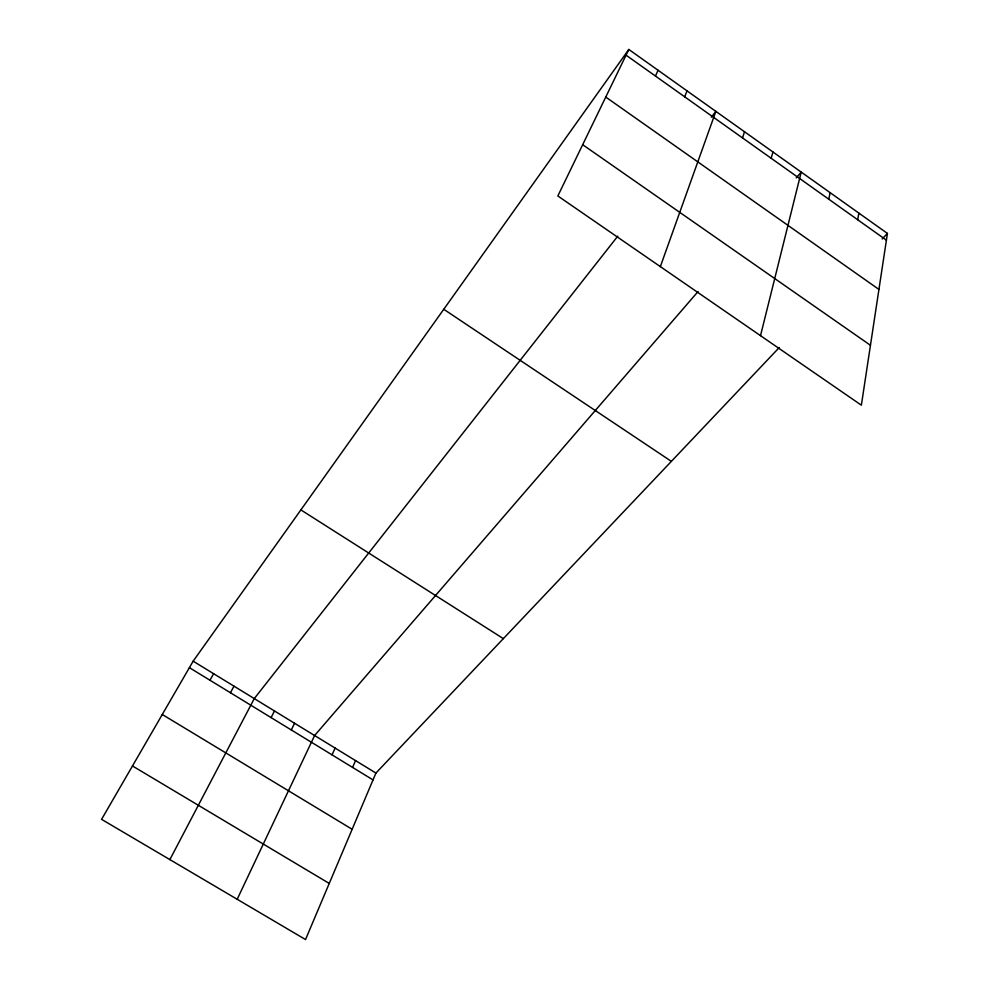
<?xml version="1.0" encoding="UTF-8"?>
<svg xmlns="http://www.w3.org/2000/svg" width="989" height="989" viewBox="0 0 989 989"><rect width="100%" height="100%" fill="white"/><g stroke="black" fill="none" stroke-linecap="round" stroke-linejoin="round"><path stroke-width="1.48" d="M887.43 233.429L861.37 405.193L557.845 195.958L628.819 49.45L887.43 233.429L882.163 238.979M857.673 219.731L858.885 213.117M828.745 199.185L830.142 192.682M760.516 335.667L801.214 172.098L796.194 177.909M771.173 158.265L772.953 151.985M742.529 137.916L744.507 131.747M660.343 266.622L715.863 111.374L711.264 117.234M684.685 96.811L687.046 90.864M779.295 347.51L375.919 773.064L305.527 939.55L101.57 819.349L193.152 661.171L628.819 49.45M655.472 76.054L658.031 70.231M352.579 767.415L355.57 760.603M332.044 754.854L335.135 748.08M237.187 899.273L314.601 735.519L698.073 291.52M291.298 729.956L294.574 723.256M271.097 717.606L274.472 710.955M169.873 859.602L254.272 698.593L617.779 236.161M230.425 692.745L233.997 686.168M209.952 680.234L213.624 673.694M132.477 765.968L329.25 883.437M162.283 714.503L352.158 829.276M189.393 667.662L373.026 779.913M193.152 661.171L375.919 773.064M300.891 509.904L503.352 638.634M443.764 309.285L671.383 461.356M582.682 144.703L870.456 345.285M605.763 97.058L878.937 289.431M626.062 55.161L886.404 240.154"/></g></svg>
